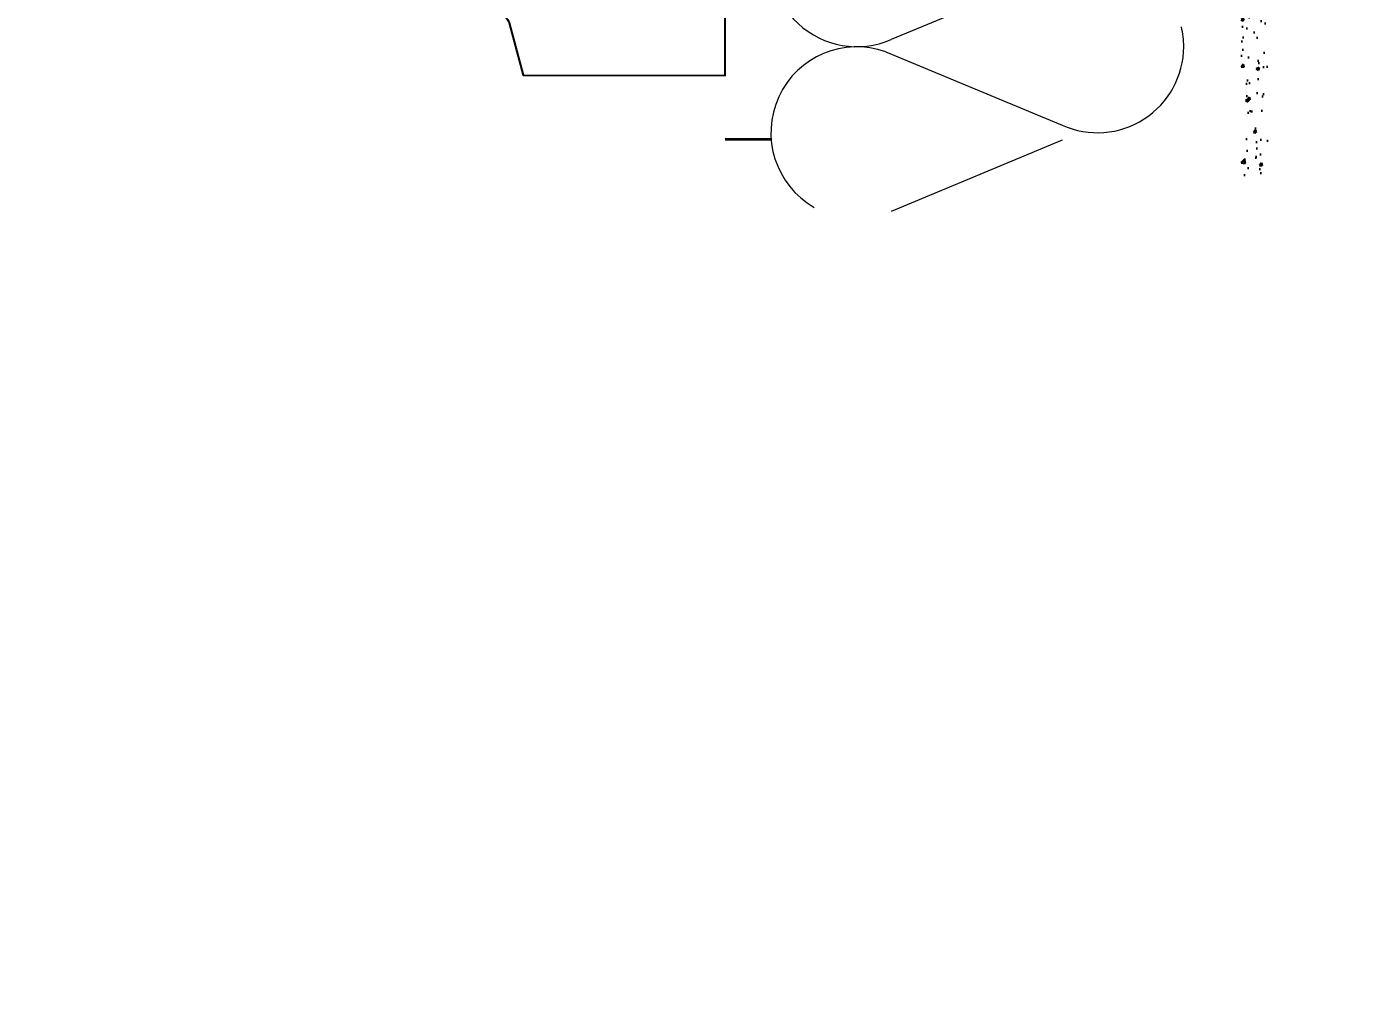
# Model space of a CAD drawing. Header units: millimetres. Extents: x -136099598 to 11807193, y 0 to 779331.
# Drawn here: x 728051 to 734840, y 192835 to 197733 of the extents above; entities that cross this region are included whole.
import ezdxf
from ezdxf import colors
from ezdxf.entities.mleader import LeaderData, LeaderLine
from ezdxf.math import Vec2, Vec3

# ---------------------------------------------------------------- set-up
doc = ezdxf.new("R2010")
doc.units = ezdxf.units.MM
doc.header["$MEASUREMENT"] = 0
doc.layers.get('0').update_dxf_attribs({"color": 250, "lineweight": 9})
for name, color, linetype, lineweight in [('_Штриховки', 250, 'Continuous', 13), ('_Штриховки_точка', 5, 'Continuous', 30), ('АР_Отметки', 250, 'Continuous', 15), ('Рисунок', 6, 'Continuous', 35)]:
    doc.layers.add(name, color=color, linetype=linetype, lineweight=lineweight)
doc.layers.add('Тонкая', color=7, linetype='Continuous')
doc.styles.add('ISOCPEUR', font='isocpeur.ttf', dxfattribs={"width": 0.7})

# ---------------------------------------------------------------- blocks, each defined once
blk = doc.blocks.new('_DotSmall')
at = {"color": 0, "linetype": 'ByBlock', "const_width": 0.5}
blk.add_lwpolyline([(-0.0625, 0, 1), (0.0625, 0, 1)], format="xyb", close=True, dxfattribs=at)

msp = doc.modelspace()

# ---------------------------------------------------------------- hatches: boundary and pattern name
at = {"layer": '_Штриховки_точка'}
h = msp.add_hatch(dxfattribs=at)
h.set_pattern_fill('AR-CONC', color=0, scale=0.867498, style=0)
h.set_pattern_definition([(50, (630937.63, 171341.5), (158.04475, -13.82712), [16.52583, -181.78411]), (355, (630937.63, 171341.5), (-30.57307, 165.74117), [13.22066, -145.4273]), (100.451, (630950.8, 171340.35), (127.47226, 151.9133), [14.04479, -154.49264]), (46.1842, (630937.63, 171385.57), (235.1604, -36.4716), [24.78874, -272.67617]), (96.6356, (630957.23, 171382.53), (205.9476, 214.64106), [21.0672, -231.73896]), (351.184, (630937.63, 171385.57), (205.9479, 214.6407), [19.831, -218.14093]), (21, (630959.66, 171374.55), (131.52554, -88.71509), [16.52583, -181.78411]), (326, (630959.66, 171374.55), (53.6131, 159.7826), [13.22066, -145.4273]), (71.4514, (630970.62, 171367.16), (185.13828, 71.06788), [14.04479, -154.49264]), (37.5, (630937.63, 171341.5), (2.679356, 73.35129), [0, -143.664535, 0, -147.63073, 0, -145.97815]), (7.5, (630937.63, 171341.5), (57.965894, 86.906403), [0, -84.17155, 0, -140.35937, 0, -55.636956]), (327.5, (630888.49, 171341.5), (117.62451, -4.96967), [0, -55.086095, 0, -171.868615, 0, -228.05643]), (317.5, (630866.46, 171341.5), (128.5017, 22.05742), [0, -71.61192, 0, -114.13839, 0, -161.95312])])
edge = h.paths.add_edge_path()
edge.add_spline(control_points=[(734280.235, 196984.046), (734276.81, 196988.58), (734265.049, 197012.392), (734355.537, 197055.482), (734234.087, 197113.315), (734355.537, 197171.148), (734234.087, 197228.981), (734355.537, 197286.814), (734234.087, 197344.647), (734355.537, 197402.481), (734234.087, 197460.314), (734355.537, 197518.147), (734234.087, 197575.98), (734355.537, 197633.813), (734234.087, 197691.646), (734355.537, 197749.48), (734234.087, 197807.313), (734355.537, 197865.146), (734234.087, 197922.979), (734355.537, 197980.812), (734234.087, 198038.645), (734355.537, 198096.479), (734234.087, 198154.312), (734355.537, 198212.145), (734234.087, 198269.978), (734355.537, 198327.811), (734234.087, 198385.644), (734355.537, 198443.478), (734234.087, 198501.311), (734355.537, 198559.144), (734234.087, 198616.977), (734355.537, 198674.81), (734239.486, 198730.073), (734304.977, 198766.058), (734313.086, 198782.765)], knot_values=[67.29883046, 67.29883046, 67.29883046, 67.29883046, 67.5859303, 68.80658586, 70.02724143, 71.24789699, 72.46855255, 73.68920811, 74.90986367, 76.13051923, 77.3511748, 78.57183036, 79.79248592, 81.01314148, 82.23379704, 83.4544526, 84.67510816, 85.89576373, 87.11641929, 88.33707485, 89.55773041, 90.77838597, 91.99904153, 93.2196971, 94.44035266, 95.66100822, 96.88166378, 98.10231934, 99.3229749, 100.54363047, 101.76428603, 102.98494159, 104.20559715, 105.26347814, 105.26347814, 105.26347814, 105.26347814], degree=3, periodic=0)
edge.add_arc((733422.446, 198044.774), 1156.663, 39.6453939, 49.4868067)
edge.add_line((734173.841, 198924.134), (734173.841, 196984.046))
edge.add_line((734173.841, 196984.046), (734280.235, 196984.046))

# ---------------------------------------------------------------- linework, layer by layer
at = {"layer": '_Штриховки'}
for p, q in [((733272.461, 198028.351), (732409.625, 197668.937)), ((732382.482, 197607.53), (733271.547, 197237.418)), ((733272.461, 197160.853), (732409.625, 196801.44))]:
    msp.add_line(p, q, dxfattribs=at)
for centre, radius, start, end in [((732236.43, 198066.607), 433.749, 160.341463, 293.5342702), ((733450.927, 197633.018), 433.749, 359.9789848, 13.3025309), ((732236.43, 197199.11), 433.749, 70.3227465, 240.1965982), ((733449.683, 197634.265), 434.994, 245.8256918, 359.814834)]:
    msp.add_arc(centre, radius, start, end, dxfattribs=at)
at = {"layer": 'Рисунок'}
msp.add_line((731571.348, 197166.425), (731802.681, 197166.425), dxfattribs=at)
msp.add_line((731571.348, 197166.425), (731802.681, 197166.425), dxfattribs=at)
at = {"layer": 'Тонкая', "ltscale": 100, "elevation": 0}
msp.add_lwpolyline([(728224.714, 197795.175), (730427.142, 197795.175, -0.33443842), (730482.726, 197753.314), (730553.773, 197488.69), (731571.348, 197488.629), (731571.348, 201200.744), (731010.274, 201971.301), (729574.283, 201979.976), (728245.031, 201974.659)], format="xyb", dxfattribs=at)

# ---------------------------------------------------------------- leaders
at = {"layer": 'АР_Отметки'}
ml = msp.add_multileader_mtext('Standard', dxfattribs=at)
ml.set_content('Л.2', color=256, style='ISOCPEUR')
ml.set_leader_properties(color=256, linetype='Continuous', lineweight=-1)
ml.set_arrow_properties(name='DOTSMALL')
ml.build(insert=Vec2(0, 0))
ml.multileader.update_dxf_attribs({"has_text_frame": 1, "text_left_attachment_type": 4, "text_right_attachment_type": 4, "dogleg_length": 100, "arrow_head_size": 280.8})
ctx = ml.context
ctx.base_point, ctx.char_height, ctx.arrow_head_size, ctx.landing_gap_size, ctx.plane_origin = Vec3(757009.836, 304935.888), 390, 280.8, 78, Vec3(796377.867, 286803.821)
ctx.left_attachment, ctx.right_attachment = 4, 4
notes = []
notes.append((ctx, [(0, (0, 0, 0), (0, 0), (1, 0), 1, [])]))
ctx.mtext.insert, ctx.mtext.width, ctx.mtext.line_spacing_style, ctx.mtext.flow_direction = Vec3(757087.836, 305455.888), 1330.20737, 2, 5
for ctx, leaders in notes:
    for number, flags, end, landing, length, lines in leaders:
        leader = LeaderData()
        leader.index, (leader.has_last_leader_line, leader.has_dogleg_vector, leader.attachment_direction) = number, flags
        leader.last_leader_point, leader.dogleg_vector, leader.dogleg_length = Vec3(end), Vec3(landing), length
        for number, points, colour, breaks in lines:
            line = LeaderLine()
            line.index, line.vertices, line.color, line.breaks = number, Vec3.list(points), colors.encode_raw_color(colour), breaks
            leader.lines.append(line)
        ctx.leaders.append(leader)

doc.saveas('drawing.dxf')
